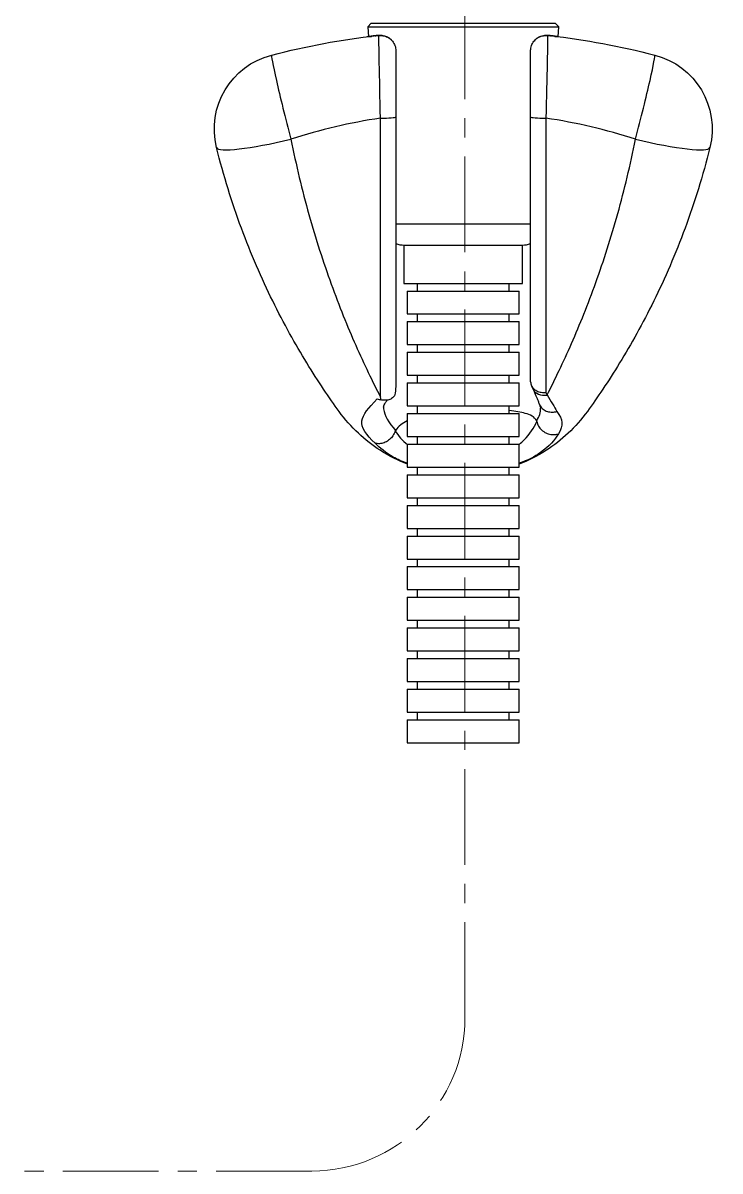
# Model space of a CAD drawing. Extents: x 0 to 1354, y 0 to 992.
# Drawn here: x 419.9 to 511, y 366.9 to 516.9 of the extents above; entities that cross this region are included whole.
import ezdxf

# ---------------------------------------------------------------- set-up
doc = ezdxf.new("R2010")
doc.units = 0
doc.header["$LTSCALE"] = 10
doc.header["$MEASUREMENT"] = 0
doc.linetypes.add('CENTER', pattern=[2, 1.25, -0.25, 0.25, -0.25])
doc.layers.add('1', color=7, linetype='CONTINUOUS')
doc.layers.add('BODY', color=7, linetype='CONTINUOUS')

msp = doc.modelspace()

# ---------------------------------------------------------------- linework, layer by layer
at = {"layer": '1', "color": 7, "linetype": 'Continuous'}
for p, q in [((465.43, 516.85), (464.97, 516.35)), ((464.97, 516.35), (465.06, 515.05)), ((464.97, 516.35), (477.43, 516.35)), ((465.43, 516.85), (477.43, 516.85)), ((477.43, 516.85), (489.43, 516.85)), ((477.43, 516.35), (489.9, 516.35)), ((489.9, 516.35), (489.43, 516.85)), ((489.81, 515.05), (489.9, 516.35)), ((466.63, 468), (466.63, 504.43)), ((468.63, 504.58), (468.63, 469.68)), ((486.23, 469.98), (486.23, 504.58)), ((488.23, 504.43), (488.23, 468.6)), ((468.63, 490.64), (477.43, 490.64)), ((477.43, 490.64), (486.23, 490.64)), ((469.68, 487.85), (469.68, 482.85)), ((485.18, 482.85), (485.18, 487.85)), ((469.68, 482.85), (477.43, 482.85)), ((471.43, 482.85), (471.43, 481.85)), ((477.43, 482.85), (485.18, 482.85)), ((483.43, 481.85), (483.43, 482.85)), ((470.13, 481.85), (470.13, 478.85)), ((470.13, 481.85), (477.43, 481.85)), ((477.43, 481.85), (484.73, 481.85)), ((484.73, 478.85), (484.73, 481.85)), ((470.13, 478.85), (477.43, 478.85)), ((471.43, 478.85), (471.43, 477.85)), ((477.43, 478.85), (484.73, 478.85)), ((483.43, 477.85), (483.43, 478.85)), ((470.13, 477.85), (470.13, 474.85)), ((470.13, 477.85), (477.43, 477.85)), ((477.43, 477.85), (484.73, 477.85)), ((484.73, 474.85), (484.73, 477.85)), ((470.13, 474.85), (477.43, 474.85)), ((470.13, 473.85), (470.13, 470.85)), ((470.13, 473.85), (477.43, 473.85)), ((471.43, 474.85), (471.43, 473.85)), ((477.43, 474.85), (484.73, 474.85)), ((477.43, 473.85), (484.73, 473.85)), ((483.43, 473.85), (483.43, 474.85)), ((484.73, 470.85), (484.73, 473.85)), ((470.13, 470.85), (477.43, 470.85)), ((471.43, 470.85), (471.43, 469.85)), ((477.43, 470.85), (484.73, 470.85)), ((483.43, 469.85), (483.43, 470.85)), ((470.13, 469.85), (470.13, 466.85)), ((470.13, 469.85), (477.43, 469.85)), ((477.43, 469.85), (484.73, 469.85)), ((484.73, 466.85), (484.73, 469.85)), ((470.13, 466.85), (477.43, 466.85)), ((471.43, 466.85), (471.43, 465.85)), ((477.43, 466.85), (484.73, 466.85)), ((483.43, 465.85), (483.43, 466.85)), ((470.13, 465.85), (470.13, 462.85)), ((470.13, 465.85), (477.43, 465.85)), ((477.43, 465.85), (484.73, 465.85)), ((484.73, 462.85), (484.73, 465.85)), ((470.13, 462.85), (477.43, 462.85)), ((470.13, 461.85), (470.13, 458.85)), ((470.13, 461.85), (477.43, 461.85)), ((471.43, 462.85), (471.43, 461.85)), ((477.43, 462.85), (484.73, 462.85)), ((477.43, 461.85), (484.73, 461.85)), ((483.43, 461.85), (483.43, 462.85)), ((484.73, 458.85), (484.73, 461.85)), ((470.13, 458.85), (477.43, 458.85)), ((471.43, 458.85), (471.43, 457.85)), ((477.43, 458.85), (484.73, 458.85)), ((483.43, 457.85), (483.43, 458.85)), ((470.13, 457.85), (470.13, 454.85)), ((470.13, 457.85), (477.43, 457.85)), ((477.43, 457.85), (484.73, 457.85)), ((484.73, 454.85), (484.73, 457.85)), ((470.13, 454.85), (477.43, 454.85)), ((471.43, 454.85), (471.43, 453.85)), ((477.43, 454.85), (484.73, 454.85)), ((483.43, 453.85), (483.43, 454.85)), ((470.13, 453.85), (470.13, 450.85)), ((470.13, 453.85), (477.43, 453.85)), ((477.43, 453.85), (484.73, 453.85)), ((484.73, 450.85), (484.73, 453.85)), ((470.13, 450.85), (477.43, 450.85)), ((470.13, 449.85), (470.13, 446.85)), ((470.13, 449.85), (477.43, 449.85)), ((471.43, 450.85), (471.43, 449.85)), ((477.43, 450.85), (484.73, 450.85)), ((477.43, 449.85), (484.73, 449.85)), ((483.43, 449.85), (483.43, 450.85)), ((484.73, 446.85), (484.73, 449.85)), ((470.13, 446.85), (477.43, 446.85)), ((471.43, 446.85), (471.43, 445.85)), ((477.43, 446.85), (484.73, 446.85)), ((483.43, 445.85), (483.43, 446.85)), ((470.13, 445.85), (470.13, 442.85)), ((470.13, 445.85), (477.43, 445.85)), ((477.43, 445.85), (484.73, 445.85)), ((484.73, 442.85), (484.73, 445.85)), ((470.13, 442.85), (477.43, 442.85)), ((471.43, 442.85), (471.43, 441.85)), ((477.43, 442.85), (484.73, 442.85)), ((483.43, 441.85), (483.43, 442.85)), ((470.13, 441.85), (470.13, 438.85)), ((470.13, 441.85), (477.43, 441.85)), ((477.43, 441.85), (484.73, 441.85)), ((484.73, 438.85), (484.73, 441.85)), ((470.13, 438.85), (477.43, 438.85)), ((470.13, 437.85), (470.13, 434.85)), ((470.13, 437.85), (477.43, 437.85)), ((471.43, 438.85), (471.43, 437.85)), ((477.43, 438.85), (484.73, 438.85)), ((477.43, 437.85), (484.73, 437.85)), ((483.43, 437.85), (483.43, 438.85)), ((484.73, 434.85), (484.73, 437.85)), ((470.13, 434.85), (477.43, 434.85)), ((471.43, 434.85), (471.43, 433.85)), ((477.43, 434.85), (484.73, 434.85)), ((483.43, 433.85), (483.43, 434.85)), ((470.13, 433.85), (470.13, 430.85)), ((470.13, 433.85), (477.43, 433.85)), ((477.43, 433.85), (484.73, 433.85)), ((484.73, 430.85), (484.73, 433.85)), ((470.13, 430.85), (477.43, 430.85)), ((471.43, 430.85), (471.43, 429.85)), ((477.43, 430.85), (484.73, 430.85)), ((483.43, 429.85), (483.43, 430.85)), ((470.13, 429.85), (470.13, 426.85)), ((470.13, 429.85), (477.43, 429.85)), ((477.43, 429.85), (484.73, 429.85)), ((484.73, 426.85), (484.73, 429.85)), ((470.13, 426.85), (477.43, 426.85)), ((470.13, 425.85), (470.13, 422.85)), ((470.13, 425.85), (477.43, 425.85)), ((471.43, 426.85), (471.43, 425.85)), ((477.43, 426.85), (484.73, 426.85)), ((477.43, 425.85), (484.73, 425.85)), ((483.43, 425.85), (483.43, 426.85)), ((484.73, 422.85), (484.73, 425.85)), ((470.13, 422.85), (477.43, 422.85)), ((477.43, 422.85), (484.73, 422.85))]:
    msp.add_line(p, q, dxfattribs=at)
at = {"layer": '1', "color": 7, "linetype": 'Continuous', "extrusion": (0, 0, -1)}
for centre, start, end in [((-454.93, 502.99), 346.0375, 75.5225), ((-499.93, 502.99), 104.4775, 193.9625)]:
    msp.add_arc(centre, 10, start, end, dxfattribs=at)
at = {"layer": '1', "color": 7, "linetype": 'Continuous'}
for centre, start, end in [((469.73, 490.85), 248.485, 270), ((485.13, 490.85), 270, 291.515)]:
    msp.add_arc(centre, 3, start, end, dxfattribs=at)
for centre, major_axis, ratio, start_param, end_param in [((454.93, 502.99), (2.5, -9.68), 0.032961, 3.141593, 4.839361), ((499.93, 502.99), (-2.5, -9.68), 0.032961, 1.443824, 3.141593), ((466.63, 504.58), (-2, 0), 0.076696, 1.570796, 3.141593), ((488.23, 504.58), (-2, 0), 0.076696, 0, 1.570796), ((454.93, 502.99), (9.7, 2.41), 0.126983, 3.141593, 4.680827), ((499.93, 502.99), (-9.7, 2.41), 0.126983, 1.602358, 3.141593), ((488.38, 469.85), (-1.83, -0.82), 0.760059, 6.274802, 7.5268)]:
    msp.add_ellipse(centre, major_axis=major_axis, ratio=ratio, start_param=start_param, end_param=end_param, dxfattribs=at)
for points, degree in [([(452.43, 512.67), (456.95, 513.84), (461.49, 514.68), (466.07, 515.2)], 3), ([(465.2, 515.1), (465.02, 515.08), (464.89, 515.06), (464.83, 515.05)], 3), ([(466.07, 515.2), (465.5, 515.14), (465.2, 515.1), (465.19, 515.1)], 3), ([(465.91, 515.18), (466.06, 515.2), (466.22, 515.22), (466.41, 515.24)], 3), ([(466.91, 515.19), (466.51, 515.26), (466.06, 515.19)], 2), ([(466.41, 515.19), (466.29, 515.21), (466.17, 515.21), (466.07, 515.2)], 3), ([(488.79, 515.19), (488.35, 515.26), (487.96, 515.19)], 2), ([(488.45, 515.24), (488.64, 515.22), (488.81, 515.2), (488.95, 515.18)], 3), ([(488.8, 515.2), (488.7, 515.21), (488.58, 515.21), (488.45, 515.19)], 3), ([(488.8, 515.2), (493.4, 514.67), (497.94, 513.83), (502.43, 512.67)], 3), ([(489.67, 515.1), (489.66, 515.1), (489.37, 515.14), (488.8, 515.2)], 3), ([(489.79, 515.08), (489.79, 515.08), (489.73, 515.09), (489.62, 515.1)], 3), ([(468.63, 513.41), (468.63, 513.36), (468.63, 513.3), (468.63, 513.25)], 3), ([(486.23, 513.25), (486.23, 513.3), (486.24, 513.36), (486.24, 513.41)], 3), ([(466.63, 504.43), (462.7, 503.84), (458.76, 502.91), (454.93, 501.68)], 3), ([(499.93, 501.68), (496.1, 502.91), (492.2, 503.83), (488.23, 504.43)], 3), ([(468.63, 469.68), (468.63, 469.27), (468.59, 468.88), (468.53, 468.52)], 3), ([(486.34, 469.47), (486.54, 469.05)], 1), ([(468.53, 468.52), (468.51, 468.4), (468.48, 468.28), (468.45, 468.17)], 3), ([(488.23, 468.6), (488.28, 468.49), (488.33, 468.38), (488.38, 468.28)], 3), ([(488.38, 468.28), (488.89, 467.44), (489.34, 466.74), (489.67, 466.12)], 3), ([(466.2, 467.76), (466.36, 467.72), (466.53, 467.67), (466.69, 467.63)], 3), ([(487.03, 464.88), (487.37, 465.47), (487.54, 466), (487.54, 466.56)], 3), ([(470.12, 464.9), (469.5, 464.59), (468.98, 464.19), (468.59, 463.65)], 3), ([(489.67, 466.12), (490.43, 465.08), (490.56, 464.27), (489.85, 463.21)], 3), ([(468.54, 463.55), (468.96, 462.94), (469.49, 462.34), (470.17, 461.79)], 3), ([(471.45, 458.76), (471.39, 458.78), (471.33, 458.8), (471.27, 458.82)], 3), ([(483.57, 458.81), (483.51, 458.8), (483.46, 458.78), (483.4, 458.76)], 3)]:
    msp.add_open_spline(points, degree=degree, dxfattribs=at)
for points, knots in [([(465.21, 515.1), (465.21, 515.1), (465.22, 515.1), (465.25, 515.1), (465.32, 515.11), (465.39, 515.11), (465.43, 515.11), (465.45, 515.11)], [0, 0, 0, 0, 0.117287, 0.217707, 0.437799, 0.865839, 1, 1, 1, 1]), ([(466.41, 515.24), (466.42, 515.24), (466.42, 515.24), (466.66, 515.27), (466.91, 515.25), (467.35, 515.13), (467.56, 515.04), (467.85, 514.84), (467.95, 514.76), (468.05, 514.67)], [0, 0, 0, 0, 0.007507, 0.007507, 0.408699, 0.408699, 0.781214, 0.781214, 1, 1, 1, 1]), ([(466.41, 515.19), (466.42, 515.19), (466.42, 515.19), (466.6, 515.21), (466.77, 515.21), (467.17, 515.16), (467.38, 515.09), (467.77, 514.89), (467.95, 514.75), (468.25, 514.43), (468.37, 514.25), (468.55, 513.85), (468.61, 513.63), (468.63, 513.41)], [0, 0, 0, 0, 0.004771, 0.004771, 0.168449, 0.168449, 0.381096, 0.381096, 0.589432, 0.589432, 0.794609, 0.794609, 1, 1, 1, 1]), ([(466.63, 504.43), (466.57, 507.03), (466.51, 509.65), (466.44, 513.62), (466.41, 514.93), (466.41, 515.19)], [0, 0, 0, 0, 0.5, 0.5, 1, 1, 1, 1]), ([(486.24, 513.41), (486.26, 513.63), (486.32, 513.85), (486.49, 514.25), (486.62, 514.43), (486.91, 514.75), (487.09, 514.89), (487.48, 515.09), (487.7, 515.16), (488.09, 515.21), (488.27, 515.21), (488.44, 515.19), (488.45, 515.19), (488.45, 515.19)], [0, 0, 0, 0, 0.205391, 0.205391, 0.410568, 0.410568, 0.618904, 0.618904, 0.831551, 0.831551, 0.995229, 0.995229, 1, 1, 1, 1]), ([(486.82, 514.67), (486.91, 514.76), (487.02, 514.84), (487.31, 515.04), (487.52, 515.13), (487.96, 515.25), (488.2, 515.27), (488.44, 515.24), (488.45, 515.24), (488.45, 515.24)], [0, 0, 0, 0, 0.218786, 0.218786, 0.591301, 0.591301, 0.992493, 0.992493, 1, 1, 1, 1]), ([(488.45, 515.19), (488.45, 514.93), (488.43, 513.62), (488.35, 509.65), (488.3, 507.03), (488.23, 504.43)], [0, 0, 0, 0, 0.5, 0.5, 1, 1, 1, 1]), ([(489.41, 515.11), (489.45, 515.11), (489.52, 515.11), (489.6, 515.1), (489.64, 515.1), (489.65, 515.1), (489.65, 515.1), (489.65, 515.1)], [0, 0, 0, 0, 0.469812, 0.772051, 0.873112, 0.946142, 1, 1, 1, 1]), ([(468.63, 513.25), (468.63, 513.16), (468.63, 512.15), (468.63, 508.94), (468.63, 506.75), (468.63, 504.58)], [0, 0, 0, 0, 0.5, 0.5, 1, 1, 1, 1]), ([(486.23, 504.58), (486.23, 506.75), (486.23, 508.94), (486.23, 512.15), (486.23, 513.16), (486.23, 513.25)], [0, 0, 0, 0, 0.5, 0.5, 1, 1, 1, 1]), ([(454.93, 501.68), (455.61, 498.28), (456.4, 495), (458.17, 488.69), (459.16, 485.62), (461.23, 479.89), (462.31, 477.23), (464.49, 472.29), (465.6, 470), (466.63, 468)], [0, 0, 0, 0, 0.25, 0.25, 0.5, 0.5, 0.75, 0.75, 1, 1, 1, 1]), ([(488.38, 468.28), (489.41, 470.28), (490.5, 472.56), (492.66, 477.47), (493.72, 480.11), (495.77, 485.8), (496.74, 488.83), (498.48, 495.08), (499.26, 498.31), (499.93, 501.68)], [0, 0, 0, 0, 0.25, 0.25, 0.5, 0.5, 0.75, 0.75, 1, 1, 1, 1]), ([(461.22, 466.13), (459.94, 467.91), (458.5, 470.02), (455.52, 474.89), (454, 477.61), (451.11, 483.49), (449.71, 486.7), (447.23, 493.41), (446.14, 496.91), (445.23, 500.58)], [0, 0, 0, 0, 0.25, 0.25, 0.5, 0.5, 0.75, 0.75, 1, 1, 1, 1]), ([(509.64, 500.58), (508.73, 496.91), (507.64, 493.41), (505.16, 486.7), (503.76, 483.49), (500.87, 477.61), (499.34, 474.89), (496.37, 470.02), (494.92, 467.91), (493.64, 466.13)], [0, 0, 0, 0, 0.25, 0.25, 0.5, 0.5, 0.75, 0.75, 1, 1, 1, 1]), ([(469.63, 487.85), (469.63, 487.85), (469.63, 487.85), (469.63, 487.85), (470.47, 487.85), (473.36, 487.85), (475.39, 487.85), (477.43, 487.85)], [0, 0, 0, 0, 0.000824, 0.000824, 0.500412, 0.500412, 1, 1, 1, 1]), ([(477.43, 487.85), (479.48, 487.85), (481.5, 487.85), (484.39, 487.85), (485.23, 487.85), (485.23, 487.85), (485.23, 487.85), (485.23, 487.85)], [0, 0, 0, 0, 0.49959, 0.49959, 0.999181, 0.999181, 1, 1, 1, 1]), ([(486.23, 469.98), (486.23, 469.81), (486.27, 469.64), (486.42, 469.32), (486.53, 469.18), (486.8, 468.93), (486.97, 468.82), (487.35, 468.67), (487.56, 468.62), (487.92, 468.59), (488.07, 468.59), (488.22, 468.6), (488.23, 468.6), (488.23, 468.6)], [0, 0, 0, 0, 0.212222, 0.212222, 0.424374, 0.424374, 0.637608, 0.637608, 0.852942, 0.852942, 0.994498, 0.994498, 1, 1, 1, 1]), ([(466.69, 467.63), (466.67, 467.74), (466.66, 467.85), (466.64, 467.98), (466.64, 467.99), (466.63, 468)], [0, 0, 0, 0, 0.900036, 0.900036, 1, 1, 1, 1]), ([(468.45, 468.17), (468.36, 468.02), (468.23, 467.9), (467.93, 467.71), (467.76, 467.65), (467.37, 467.57), (467.16, 467.57), (466.86, 467.6), (466.77, 467.62), (466.69, 467.63)], [0, 0, 0, 0, 0.290833, 0.290833, 0.580688, 0.580688, 0.885685, 0.885685, 1, 1, 1, 1]), ([(486.54, 469.08), (486.57, 469), (486.75, 468.6), (487.01, 468.01), (487.22, 467.48), (487.28, 467.27), (487.3, 467.22)], [0, 0, 0, 0, 0.103224, 0.524644, 0.869823, 1, 1, 1, 1]), ([(465.94, 461.98), (464.72, 463.06), (464.1, 464.04), (464.3, 465.73), (465.09, 466.55), (466.2, 467.76)], [0, 0, 0, 0, 0.5, 0.5, 1, 1, 1, 1]), ([(467.03, 466.69), (467.03, 466.69), (467.03, 466.69), (467.03, 466.73), (467.11, 466.94), (467.27, 467.23), (467.42, 467.48), (467.5, 467.6)], [0, 0, 0, 0, 0.070781, 0.337198, 0.585459, 0.817998, 1, 1, 1, 1]), ([(467.03, 466.7), (467.03, 466.62), (467.03, 466.54), (467.13, 465.59), (467.67, 464.64), (468.59, 463.65)], [0, 0, 0, 0, 0.082026, 0.082026, 1, 1, 1, 1]), ([(487.3, 467.22), (487.36, 467.04), (487.44, 466.88), (487.67, 466.57), (487.82, 466.43), (488.17, 466.21), (488.37, 466.13), (488.78, 466.03), (489.01, 466.02), (489.36, 466.05), (489.5, 466.08), (489.65, 466.12), (489.66, 466.12), (489.67, 466.12)], [0, 0, 0, 0, 0.202242, 0.202242, 0.419427, 0.419427, 0.636714, 0.636714, 0.854125, 0.854125, 0.98775, 0.98775, 1, 1, 1, 1]), ([(487.37, 467), (487.4, 466.93), (487.49, 466.75), (487.53, 466.59), (487.54, 466.54), (487.54, 466.53), (487.54, 466.53)], [0, 0, 0, 0, 0.197918, 0.592862, 0.998647, 1, 1, 1, 1]), ([(470.14, 459.23), (469.01, 459.68), (467.78, 460.27), (464.64, 462.3), (462.73, 464.05), (461.22, 466.13)], [0, 0, 0, 0, 0.384067, 0.384067, 1, 1, 1, 1]), ([(487.03, 464.88), (486.72, 465.46), (486.2, 465.68), (484.96, 466.04), (484.26, 466.15), (483.46, 466.23)], [0, 0, 0, 0, 0.533403, 0.533403, 1, 1, 1, 1]), ([(493.64, 466.13), (492.14, 464.06), (490.23, 462.3), (487.08, 460.27), (485.86, 459.67), (484.73, 459.23)], [0, 0, 0, 0, 0.616324, 0.616324, 1, 1, 1, 1]), ([(487.05, 464.81), (487.05, 464.83), (487.04, 464.84), (487.03, 464.86), (487.03, 464.87), (487.03, 464.88)], [0, 0, 0, 0, 0.53512, 0.53512, 1, 1, 1, 1]), ([(468.54, 463.55), (468.48, 463.34), (468.38, 463.14), (468.14, 462.77), (467.99, 462.6), (467.65, 462.31), (467.46, 462.19), (467.06, 462.01), (466.85, 461.95), (466.45, 461.89), (466.25, 461.9), (466.03, 461.95), (466, 461.96), (465.96, 461.97), (465.95, 461.97), (465.94, 461.98)], [0, 0, 0, 0, 0.191438, 0.191438, 0.38287, 0.38287, 0.574422, 0.574422, 0.766339, 0.766339, 0.958624, 0.958624, 0.992339, 0.992339, 1, 1, 1, 1]), ([(468.59, 463.65), (468.58, 463.63), (468.56, 463.61), (468.55, 463.57), (468.55, 463.56), (468.54, 463.55)], [0, 0, 0, 0, 0.674483, 0.674483, 1, 1, 1, 1]), ([(484.76, 461.83), (484.97, 462.01), (485.17, 462.2), (486.14, 463.18), (486.7, 464.02), (487.05, 464.81)], [0, 0, 0, 0, 0.191134, 0.191134, 1, 1, 1, 1]), ([(487.05, 464.81), (487.09, 464.61), (487.16, 464.4), (487.37, 464.03), (487.51, 463.85), (487.84, 463.54), (488.03, 463.41), (488.43, 463.22), (488.65, 463.15), (489.08, 463.08), (489.3, 463.08), (489.61, 463.14), (489.72, 463.17), (489.83, 463.21), (489.84, 463.21), (489.85, 463.21)], [0, 0, 0, 0, 0.179587, 0.179587, 0.359174, 0.359174, 0.538771, 0.538771, 0.718454, 0.718454, 0.898245, 0.898245, 0.990374, 0.990374, 1, 1, 1, 1]), ([(470.12, 459.37), (469.45, 459.58), (468.84, 459.86), (467.31, 460.72), (466.54, 461.35), (465.94, 461.98)], [0, 0, 0, 0, 0.358827, 0.358827, 1, 1, 1, 1]), ([(489.85, 463.21), (489.43, 462.43), (488.64, 461.56), (486.75, 460.22), (485.83, 459.71), (484.74, 459.36)], [0, 0, 0, 0, 0.597437, 0.597437, 1, 1, 1, 1])]:
    msp.add_open_spline(points, degree=3, knots=knots, dxfattribs=at)
at = {"layer": 'BODY', "color": 1, "linetype": 'CENTER', "lineweight": 5}
for p, q in [((477.66, 386.92), (477.66, 534.07)), ((457.66, 366.92), (360, 366.92))]:
    msp.add_line(p, q, dxfattribs=at)
msp.add_arc((457.66, 386.92), 20, 270, 0, dxfattribs=at)

doc.saveas('drawing.dxf')
